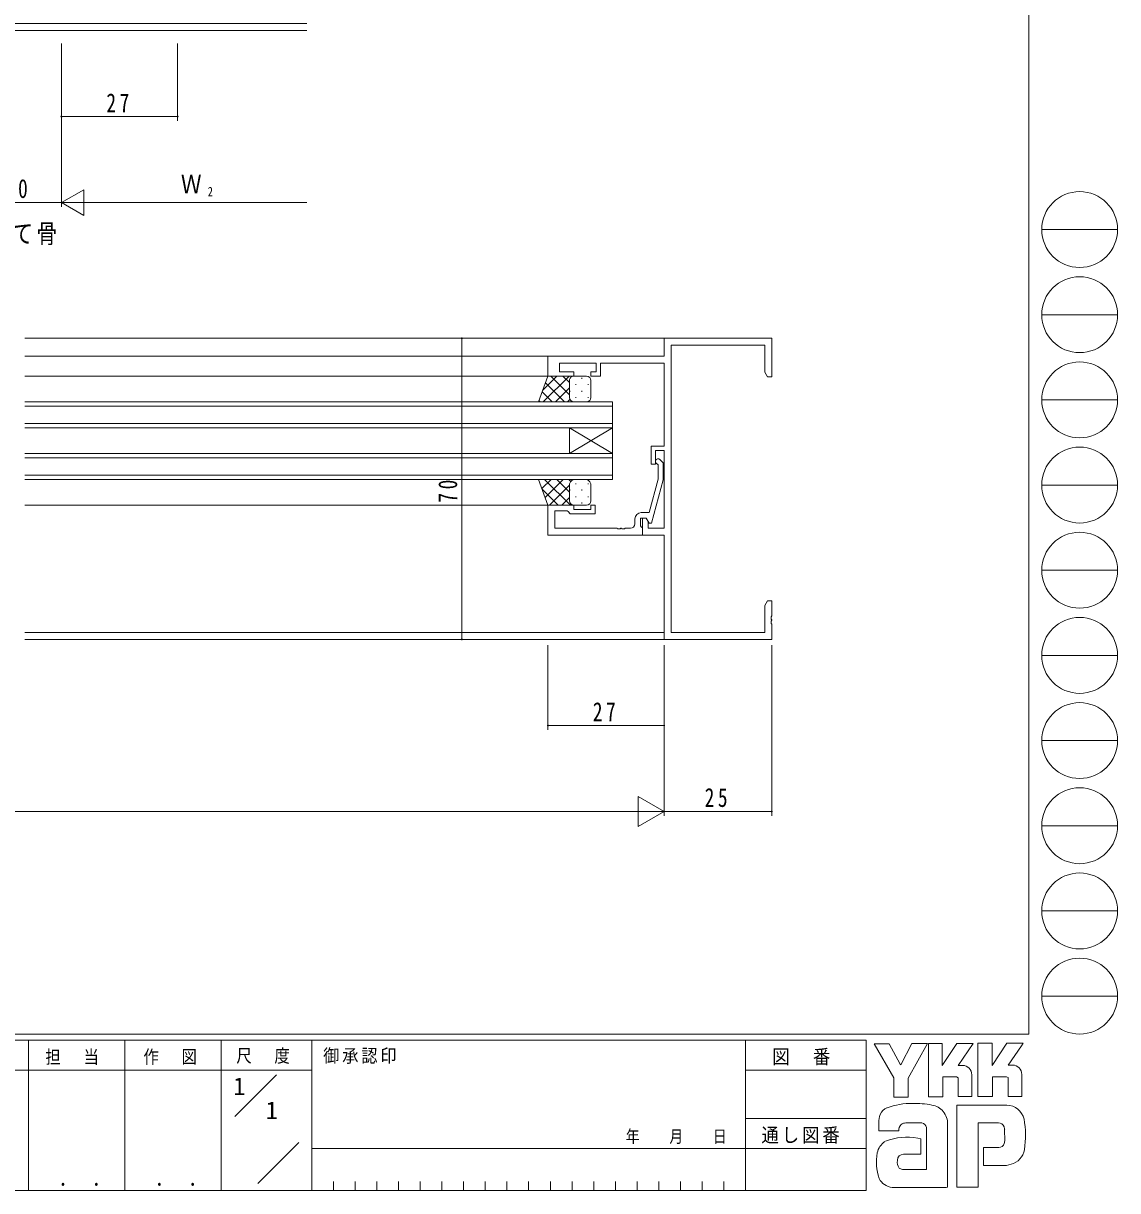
# Model space of a CAD drawing. Units: millimetres on the paper. Extents: x -397 to 397, y -282 to 282.
# Drawn here: x 142.5 to 396.7, y -282.1 to -10.8 of the extents above; entities that cross this region are included whole.
import ezdxf
from ezdxf.enums import TextEntityAlignment as Align

# ---------------------------------------------------------------- set-up
doc = ezdxf.new("R2010")
doc.units = ezdxf.units.MM
for name, color, linetype, lineweight in [('0-1_YKK_ZWAK', 7, 'Continuous', 18), ('0-3_YKK_11', 7, 'Continuous', 18), ('0-4_YKK_12', 2, 'Continuous', 18), ('0-5_YKK_13', 4, 'Continuous', 18), ('0-7_YKK_D', 6, 'Continuous', 18)]:
    doc.layers.add(name, color=color, linetype=linetype, lineweight=lineweight)
doc.layers.add('0-2_USER1', color=7, linetype='Continuous')
doc.styles.add('ＭＳ ゴシック', font='')
doc.styles.get('ＭＳ ゴシック').set_extended_font_data('MS Gothic')

msp = doc.modelspace()

# ---------------------------------------------------------------- linework, layer by layer
at = {"layer": '0-1_YKK_ZWAK'}
for p, q in [((376.092, 279.3), (376.092, -245.7)), ((379.068, -58.716), (396.708, -58.716)), ((379.068, -78.512), (396.708, -78.512)), ((379.068, -98.308), (396.708, -98.308)), ((379.068, -118.104), (396.708, -118.104)), ((379.068, -137.9), (396.708, -137.9)), ((379.068, -157.696), (396.708, -157.696)), ((379.068, -177.492), (396.708, -177.492)), ((379.068, -197.288), (396.708, -197.288)), ((379.068, -217.084), (396.708, -217.084)), ((379.068, -236.88), (396.708, -236.88)), ((376.092, -245.7), (-393.908, -245.7)), ((338.292, -247.1), (-393.908, -247.1)), ((143.692, -247.1), (143.692, -282.1)), ((166.092, -247.1), (166.092, -282.1)), ((188.492, -247.1), (188.492, -282.1)), ((209.492, -247.1), (209.492, -282.1)), ((310.291, -247.1), (310.291, -282.1)), ((338.292, -247.1), (338.292, -282.1)), ((340.129, -248.006), (343.642, -248.006)), ((344.724, -255.899), (340.129, -248.006)), ((348.928, -247.898), (346.372, -252.871)), ((352.751, -260.331), (352.751, -247.925)), ((364.266, -247.817), (367.537, -247.817)), ((364.266, -260.223), (364.266, -247.817)), ((370.969, -247.817), (374.753, -247.817)), ((374.375, -248.465), (371.253, -252.925)), ((374.753, -247.817), (374.375, -248.465)), ((189.476, -254.099), (121.292, -254.099)), ((189.476, -254.099), (209.492, -254.099)), ((310.291, -254.1), (338.292, -254.1)), ((360.671, -253.006), (359.632, -253.006)), ((372.292, -252.925), (371.253, -252.925)), ((191.662, -264.836), (201.355, -255.143)), ((359.266, -255.682), (356.076, -255.682)), ((362.833, -255.169), (362.833, -260.25)), ((367.672, -255.655), (367.672, -260.223)), ((370.861, -255.655), (367.672, -255.655)), ((371.294, -255.817), (370.861, -255.655)), ((371.294, -260.196), (371.294, -255.817)), ((374.456, -255.169), (374.456, -260.196)), ((367.672, -260.223), (364.266, -260.223)), ((371.294, -260.146), (371.344, -260.196)), ((374.456, -260.196), (371.294, -260.196)), ((370.915, -262.196), (359.32, -262.196)), ((359.32, -262.196), (359.32, -281.306)), ((310.291, -265.299), (338.292, -265.299)), ((341.21, -268.17), (341.21, -266.241)), ((345.859, -268.17), (341.21, -268.17)), ((351.238, -266.305), (347.54, -266.375)), ((352.319, -277.171), (352.319, -267.44)), ((357.211, -266.683), (357.211, -281.279)), ((364.347, -266.359), (368.996, -266.359)), ((364.347, -281.306), (364.347, -266.359)), ((370.465, -267.856), (370.483, -270.491)), ((196.964, -280.445), (206.488, -270.921)), ((209.492, -272.3), (310.291, -272.3)), ((338.292, -272.299), (310.291, -272.299)), ((350.967, -273.63), (346.973, -273.635)), ((365.563, -272.089), (365.563, -276.225)), ((369.104, -272.089), (365.563, -272.089)), ((365.563, -276.225), (370.888, -276.225)), ((370.888, -276.225), (371.969, -275.982)), ((346.697, -277.171), (352.319, -277.171)), ((351.886, -277.171), (352.238, -277.171)), ((352.319, -277.17), (352.32, -277.171)), ((-393.908, -282.1), (338.292, -282.1)), ((214.532, -280), (214.532, -282.1)), ((219.572, -280), (219.572, -282.1)), ((224.612, -280), (224.612, -282.1)), ((229.652, -280), (229.652, -282.1)), ((234.692, -280), (234.692, -282.1)), ((239.732, -280), (239.732, -282.1)), ((244.772, -280), (244.772, -282.1)), ((249.812, -280), (249.812, -282.1)), ((254.852, -280), (254.852, -282.1)), ((259.892, -280), (259.892, -282.1)), ((264.932, -280), (264.932, -282.1)), ((269.972, -280), (269.972, -282.1)), ((275.012, -280), (275.012, -282.1)), ((280.052, -280), (280.052, -282.1)), ((285.092, -280), (285.092, -282.1)), ((290.132, -280), (290.132, -282.1)), ((295.172, -280), (295.172, -282.1)), ((300.211, -280), (300.211, -282.1)), ((305.251, -280), (305.251, -282.1)), ((345.859, -281.36), (344.372, -281.36)), ((356.887, -281.333), (345.859, -281.36)), ((357.211, -281.279), (356.887, -281.333))]:
    msp.add_line(p, q, dxfattribs=at)
for points in [[(343.642, -248.006), (346.156, -252.709), (346.372, -252.871)], [(348.928, -247.898), (352.554, -247.898), (348.021, -255.926)], [(352.751, -247.925), (355.968, -247.925), (355.968, -253.023), (359.347, -247.871)], [(359.347, -247.871), (363.172, -247.871), (359.632, -253.006)], [(367.537, -247.817), (367.537, -253.008), (370.969, -247.817)], [(348.021, -255.926), (348.021, -260.358), (344.724, -260.358), (344.724, -255.899)], [(356.076, -255.682), (356.076, -260.331), (352.751, -260.331)], [(362.833, -260.25), (359.698, -260.25), (359.698, -255.845), (359.266, -255.682)], [(350.265, -269.873), (350.967, -270.035), (350.967, -273.63)], [(359.32, -281.306), (363.563, -281.306), (364.347, -281.306)]]:
    msp.add_lwpolyline(points, dxfattribs=at)
for centre in [(387.888, -58.716), (387.888, -78.512), (387.888, -98.308), (387.888, -118.104), (387.888, -137.9), (387.888, -157.696), (387.888, -177.492), (387.888, -197.288), (387.888, -217.084), (387.888, -236.88)]:
    msp.add_circle(centre, 8.82, dxfattribs=at)
for centre, radius, start, end in [((360.671, -255.169), 2.163, 0.00166, 89.99604), ((372.292, -255.088), 2.163, 0.00166, 89.99604), ((343.898, -265.155), 2.444, 109.02127, 161.51264), ((349.014, -279.501), 17.68, 89.89165, 109.30848), ((349.533, -282.563), 20.748, 78.7801, 91.46938), ((352.822, -266.596), 4.449, 40.66422, 80.31694), ((370.764, -266.54), 4.341, 14.44572, 87.08746), ((346.251, -266.266), 5.037, 158.41083, 179.71775), ((352.601, -266.585), 4.612, 358.78059, 38.76563), ((354.458, -269.287), 20.86, 350.99027, 10.67625), ((347.967, -268.107), 2.109, 138.46382, 181.71359), ((347.407, -268.071), 1.701, 85.50551, 126.78038), ((350.748, -267.854), 1.625, 14.7552, 72.44995), ((369.157, -267.579), 1.229, 16.43123, 96.91661), ((366.823, -268.308), 3.673, 4.93423, 17.03552), ((344.719, -274.027), 3.908, 121.82711, 169.08475), ((347.812, -282.954), 13.309, 79.38098, 112.05825), ((369.105, -270.784), 1.306, 269.95468, 342.90145), ((366.802, -270.141), 3.697, 343.6902, 354.75362), ((351.741, -275.495), 11.082, 168.76372, 199.80079), ((346.982, -275.079), 1.445, 90.33953, 178.03639), ((370.827, -271.845), 4.291, 285.44291, 349.90448), ((347.874, -275.428), 2.369, 171.08203, 216.71923), ((344.732, -277.543), 3.823, 207.31435, 263.59464), ((346.942, -275.665), 1.526, 230.9728, 260.75491)]:
    msp.add_arc(centre, radius, start, end, dxfattribs=at)
at = {"layer": '0-3_YKK_11'}
for p, q in [((291.362, -83.981), (316.362, -83.981)), ((291.362, -88.181), (291.362, -83.981)), ((316.362, -83.981), (316.362, -92.981)), ((314.732, -85.611), (292.992, -85.611)), ((292.992, -85.611), (292.992, -152.351)), ((314.732, -91.889), (314.732, -85.611)), ((264.362, -88.181), (291.362, -88.181)), ((264.362, -92.781), (264.362, -88.181)), ((267.062, -89.811), (267.062, -91.781)), ((275.562, -89.811), (267.062, -89.811)), ((267.062, -91.781), (270.362, -91.781)), ((270.362, -91.781), (270.362, -92.781)), ((274.362, -91.781), (275.562, -91.781)), ((274.362, -92.781), (274.362, -91.781)), ((275.562, -91.781), (275.562, -89.811)), ((276.562, -89.811), (276.562, -92.781)), ((291.362, -89.811), (276.562, -89.811)), ((291.362, -109.081), (291.362, -89.811)), ((315.362, -92.981), (314.732, -91.889)), ((270.362, -92.781), (264.362, -92.781)), ((276.562, -92.781), (274.362, -92.781)), ((316.362, -92.981), (315.362, -92.981)), ((288.362, -109.081), (291.362, -109.081)), ((288.362, -113.281), (288.362, -109.081)), ((289.362, -110.081), (289.362, -113.281)), ((291.362, -110.081), (289.362, -110.081)), ((291.362, -128.151), (291.362, -110.081)), ((289.362, -113.281), (288.362, -113.281)), ((289.537, -113.005), (289.962, -113.429)), ((289.962, -113.429), (289.962, -116.719)), ((291.162, -112.932), (290.386, -112.156)), ((291.162, -116.877), (291.162, -112.932)), ((289.962, -116.719), (287.882, -124.481)), ((288.454, -126.981), (291.162, -116.877)), ((264.362, -122.781), (264.362, -129.781)), ((270.362, -122.781), (264.362, -122.781)), ((265.992, -124.081), (268.862, -124.081)), ((265.992, -128.151), (265.992, -124.081)), ((268.862, -124.081), (269.062, -124.281)), ((269.062, -124.281), (269.562, -124.781)), ((269.562, -124.781), (275.362, -124.781)), ((270.362, -123.781), (270.362, -122.781)), ((274.362, -123.781), (270.362, -123.781)), ((274.362, -122.781), (274.362, -123.781)), ((275.362, -122.781), (274.362, -122.781)), ((275.362, -124.781), (275.362, -122.781)), ((287.882, -124.481), (286.062, -124.481)), ((284.562, -125.981), (284.562, -127.151)), ((285.862, -125.781), (287.162, -125.781)), ((285.862, -127.581), (285.862, -125.781)), ((286.362, -125.781), (287.162, -125.781)), ((286.362, -129.781), (286.362, -125.781)), ((287.162, -125.781), (287.854, -126.981)), ((287.162, -125.781), (287.662, -126.647)), ((287.662, -126.647), (287.662, -128.151)), ((287.854, -126.981), (288.454, -126.981)), ((264.362, -129.781), (286.362, -129.781)), ((280.403, -128.151), (265.992, -128.151)), ((280.587, -128.271), (280.403, -128.151)), ((281.137, -128.271), (280.587, -128.271)), ((281.32, -128.151), (281.137, -128.271)), ((281.403, -128.151), (281.32, -128.151)), ((281.587, -128.271), (281.403, -128.151)), ((282.137, -128.271), (281.587, -128.271)), ((282.32, -128.151), (282.137, -128.271)), ((283.562, -128.151), (282.32, -128.151)), ((286.062, -127.781), (285.862, -127.581)), ((286.362, -128.081), (286.062, -127.781)), ((286.362, -129.781), (286.362, -128.081)), ((291.362, -129.781), (286.362, -129.781)), ((287.662, -128.151), (291.362, -128.151)), ((291.362, -153.981), (291.362, -129.781)), ((314.732, -146.072), (315.362, -144.981)), ((314.732, -152.351), (314.732, -146.072)), ((315.362, -144.981), (316.362, -144.981)), ((316.362, -144.981), (316.362, -148.522)), ((316.362, -148.522), (316.242, -148.706)), ((316.242, -148.706), (316.242, -149.256)), ((316.242, -149.256), (316.362, -149.439)), ((316.362, -149.522), (316.242, -149.706)), ((316.242, -149.706), (316.242, -150.256)), ((316.242, -150.256), (316.362, -150.439)), ((316.362, -149.439), (316.362, -149.522)), ((316.362, -150.439), (316.362, -153.981)), ((316.362, -153.981), (291.362, -153.981)), ((292.992, -152.351), (314.732, -152.351))]:
    msp.add_line(p, q, dxfattribs=at)
for centre, radius, start, end in [((289.962, -112.581), 0.6, 44.99999, 225.00001), ((286.062, -125.981), 1.5, 90.00001, 179.99999), ((283.562, -127.151), 1, 270.00001, 359.99999)]:
    msp.add_arc(centre, radius, start, end, dxfattribs=at)
at = {"layer": '0-4_YKK_12'}
for p, q in [((208.362, -10.827), (74.362, -10.827)), ((208.362, -12.457), (74.362, -12.456)), ((291.662, -83.981), (142.862, -83.981)), ((264.662, -88.181), (142.862, -88.181)), ((264.862, -92.781), (142.862, -92.781)), ((279.362, -98.781), (142.862, -98.781)), ((142.862, -99.781), (279.362, -99.781)), ((279.362, -103.781), (142.862, -103.781)), ((269.362, -104.781), (269.362, -110.781)), ((279.362, -104.781), (269.362, -110.781)), ((279.362, -110.781), (269.362, -104.781)), ((279.362, -104.781), (279.362, -110.781)), ((279.362, -110.781), (142.862, -110.781)), ((142.862, -111.781), (279.362, -111.781)), ((279.362, -115.781), (142.862, -115.781)), ((264.662, -122.781), (142.862, -122.781)), ((291.362, -152.351), (142.862, -152.351)), ((291.662, -153.981), (142.862, -153.978))]:
    msp.add_line(p, q, dxfattribs=at)
for points in [[(142.862, -104.781), (279.362, -104.781), (279.362, -98.781)], [(142.862, -116.781), (279.362, -116.781), (279.362, -110.781)]]:
    msp.add_lwpolyline(points, dxfattribs=at)
at = {"layer": '0-5_YKK_13'}
for p, q in [((263.196, -96.045), (266.46, -92.781)), ((263.289, -98.781), (269.289, -92.781)), ((268.212, -98.781), (263.796, -94.365)), ((269.362, -97.102), (265.04, -92.781)), ((269.362, -94.273), (267.869, -92.781)), ((269.362, -93.781), (269.362, -97.781)), ((273.362, -92.781), (270.362, -92.781)), ((270.867, -94.616), (270.867, -94.816)), ((272.282, -93.201), (272.282, -93.401)), ((273.697, -94.616), (273.697, -94.816)), ((274.362, -97.781), (274.362, -93.781)), ((265.384, -98.781), (263.052, -96.449)), ((266.117, -98.781), (269.362, -95.536)), ((269.452, -96.231), (269.452, -96.431)), ((270.867, -97.646), (270.867, -97.846)), ((272.282, -96.231), (272.282, -96.431)), ((273.697, -97.646), (273.697, -97.846)), ((262.555, -98.781), (262.307, -98.533)), ((268.945, -98.781), (269.478, -98.248)), ((270.362, -98.781), (273.362, -98.781)), ((262.229, -116.81), (262.259, -116.781)), ((262.974, -118.895), (265.088, -116.781)), ((266.756, -122.781), (263.031, -119.056)), ((269.585, -122.781), (263.584, -116.781)), ((263.718, -120.979), (267.916, -116.781)), ((264.744, -122.781), (269.361, -118.164)), ((269.362, -119.729), (266.413, -116.781)), ((269.708, -117.247), (269.241, -116.781)), ((269.362, -121.781), (269.362, -118.281)), ((269.452, -119.331), (269.452, -119.131)), ((270.362, -116.781), (273.362, -116.781)), ((270.867, -117.916), (270.867, -117.716)), ((272.282, -119.331), (272.282, -119.131)), ((273.697, -117.916), (273.697, -117.716)), ((274.362, -118.281), (274.362, -121.781)), ((267.573, -122.781), (269.362, -120.992)), ((270.867, -120.946), (270.867, -120.746)), ((273.697, -120.946), (273.697, -120.746)), ((269.452, -122.195), (269.452, -122.161)), ((273.362, -122.781), (270.362, -122.781)), ((272.282, -122.361), (272.282, -122.161))]:
    msp.add_line(p, q, dxfattribs=at)
for points in [[(270.362, -98.781), (262.219, -98.781), (264.362, -92.781), (270.362, -92.781)], [(270.362, -116.781), (262.219, -116.781), (264.362, -122.781), (270.362, -122.781)]]:
    msp.add_lwpolyline(points, dxfattribs=at)
for centre, radius, start, end in [((270.362, -93.781), 1, 90.0001, 180.0001), ((273.362, -93.781), 1, 0.0001, 90.0001), ((270.362, -97.781), 1, 180.0001, 270.0001), ((273.362, -97.781), 1, 270.0001, 0.0001), ((270.894, -118.219), 1.534, 110.30864, 182.31157), ((272.829, -118.219), 1.534, 357.6883, 69.69119), ((270.362, -121.781), 1, 179.9999, 269.9999), ((273.362, -121.781), 1, 269.9999, 359.9999)]:
    msp.add_arc(centre, radius, start, end, dxfattribs=at)
at = {"layer": '0-7_YKK_D'}
for p, q in [((151.362, -15.457), (151.362, -53.457)), ((151.362, -15.457), (151.362, -53.457)), ((178.362, -15.457), (178.362, -33.457)), ((151.362, -32.457), (178.362, -32.457)), ((151.362, -52.457), (156.558, -49.457)), ((156.558, -55.457), (156.558, -49.457)), ((131.362, -52.457), (151.362, -52.457)), ((151.362, -52.457), (156.558, -55.457)), ((151.362, -52.457), (161.754, -52.457)), ((157.362, -52.457), (208.362, -52.457)), ((261.362, -83.981), (243.362, -83.981)), ((244.362, -83.981), (244.362, -153.981)), ((261.362, -153.981), (243.362, -153.981)), ((264.362, -155.351), (264.362, -174.981)), ((291.362, -155.351), (291.362, -194.981)), ((291.362, -155.351), (291.362, -174.981)), ((291.362, -155.351), (291.362, -194.981)), ((316.362, -155.351), (316.362, -194.981)), ((264.362, -173.981), (291.362, -173.981)), ((291.362, -193.981), (285.299, -190.481)), ((285.299, -190.481), (285.299, -197.481)), ((284.362, -193.981), (-1.638, -193.981)), ((291.362, -193.981), (279.237, -193.981)), ((291.362, -193.981), (285.299, -197.481)), ((291.362, -193.981), (316.362, -193.981))]:
    msp.add_line(p, q, dxfattribs=at)
for centre, start, end in [((151.362, -32.457), 0, 180), ((151.362, -32.457), 180, 0), ((178.362, -32.457), 0, 180), ((178.362, -32.457), 180, 0), ((244.362, -83.981), 90, 270), ((244.362, -83.981), 270, 90), ((244.362, -153.981), 90, 270), ((244.362, -153.981), 270, 90), ((264.362, -173.981), 0, 180), ((264.362, -173.981), 180, 0), ((291.362, -173.981), 0, 180), ((291.362, -173.981), 180, 0), ((316.362, -193.981), 0, 180), ((316.362, -193.981), 180, 0)]:
    msp.add_arc(centre, 0.106, start, end, dxfattribs=at)

# ---------------------------------------------------------------- texts
at = {"layer": '0-1_YKK_ZWAK', "attachment_point": 7, "style": 'ＭＳ ゴシック'}
for s, insert, char_height in [('\\T1.24;\\W0.85;担\\~\\~当', (147.646, -252.88), 3.079), ('\\T1.24;\\W0.85;作\\~\\~図', (170.412, -252.862), 3.079), ('\\T1.24;\\W0.85;尺\\~\\~度', (192.004, -252.637), 3.079), ('\\T1.17;\\W0.9;御承認印', (212.159, -252.633), 3.079), ('\\T1.17;\\W0.9;図\u3000番', (316.489, -252.962), 3.284), ('\\T1.28;\\W0.8;年\\~\\~\\~月\\~\\~\\~日', (282.468, -271.269), 2.903), ('\\T1.17;\\W0.9;通し図番', (313.971, -271.185), 3.284), ('\\T1.24;\\W0.85;\\~．\\~．', (148.147, -281.046), 3.592), ('\\T1.24;\\W0.85;\\~．\\~．', (170.547, -281.046), 3.592)]:
    msp.add_mtext(s, dxfattribs=dict(at, insert=insert, char_height=char_height))
at = {"layer": '0-2_USER1', "style": 'ＭＳ ゴシック'}
for p in [(191.292, -261.099), (198.825, -266.699)]:
    msp.add_text('1', height=4.106, dxfattribs=at).set_placement(p, align=Align.BOTTOM_LEFT)
at = {"layer": '0-2_USER1', "insert": (134.343, -62.339), "char_height": 4.399, "attachment_point": 7, "style": 'ＭＳ ゴシック'}
msp.add_mtext('\\T1.17;\\W0.8;たて骨', dxfattribs=at)
at = {"layer": '0-7_YKK_D', "color": 7, "style": 'ＭＳ ゴシック', "width": 0.8}
for s, height, p in [('Ｗ', 4.399, (179.109, -51.657)), ('2', 2.199, (185.347, -51.657))]:
    msp.add_text(s, height=height, dxfattribs=at).set_placement(p, align=Align.BOTTOM_LEFT)
at = {"layer": '0-7_YKK_D', "color": 7, "char_height": 4.399, "attachment_point": 7, "style": 'ＭＳ ゴシック'}
for s, insert in [('\\T1.37;\\W0.75;27', (161.804, -31.457)), ('\\T1.37;\\W0.75;20', (138.218, -51.457)), ('\\T1.37;\\W0.75;27', (274.804, -172.981)), ('\\T1.37;\\W0.75;25', (300.779, -192.981))]:
    msp.add_mtext(s, dxfattribs=dict(at, insert=insert))
at = {"layer": '0-7_YKK_D', "color": 7, "insert": (243.362, -122.173), "char_height": 4.399, "attachment_point": 7, "rotation": 90, "style": 'ＭＳ ゴシック'}
msp.add_mtext('\\T1.37;\\W0.75;70', dxfattribs=at)

doc.saveas('drawing.dxf')
